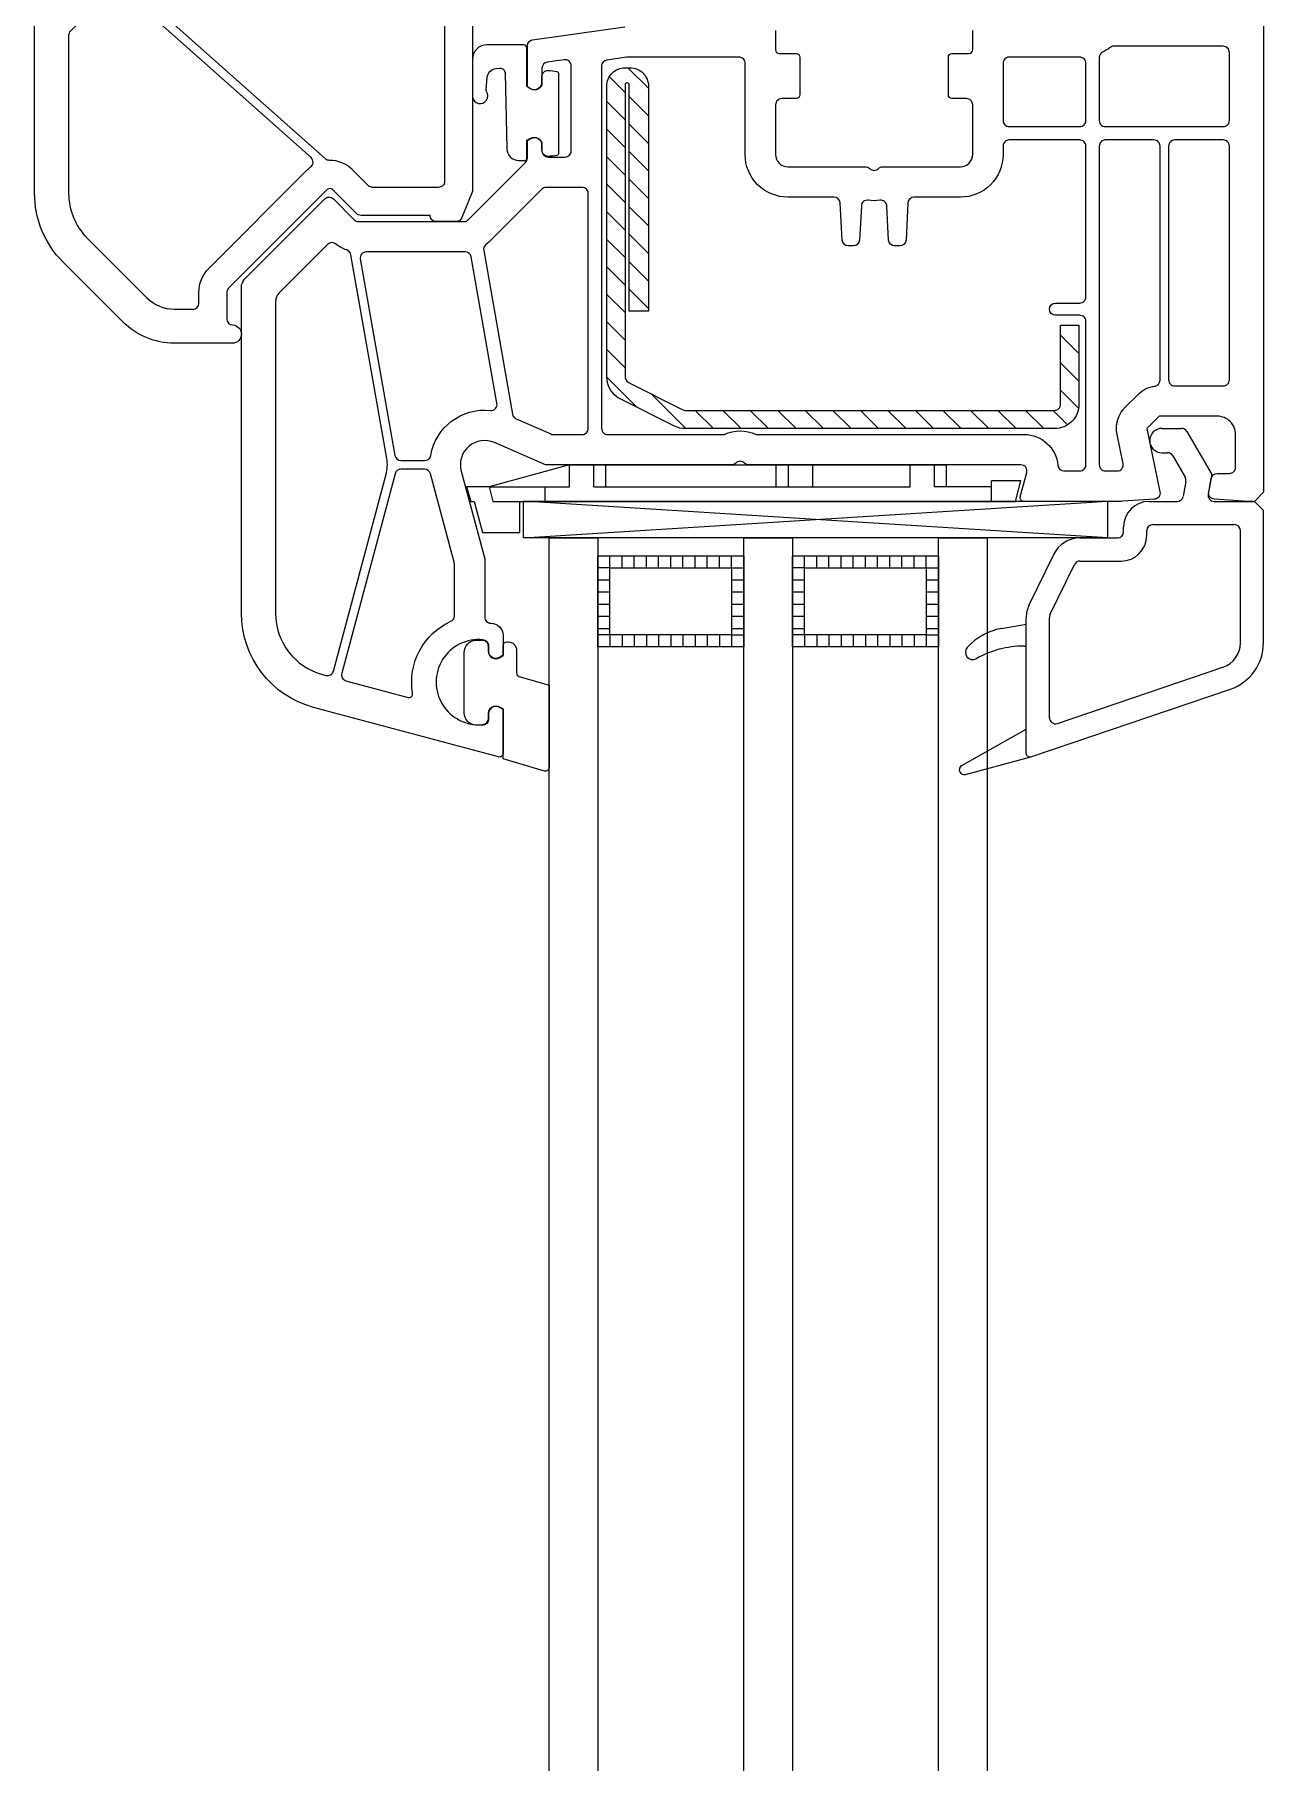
# Model space of a CAD drawing. Header units: millimetres. Extents: x 53645 to 137188, y 78097 to 135533.
# Drawn here: x 62474.1 to 62575.1, y 91470.3 to 91612.3 of the extents above; entities that cross this region are included whole.
import ezdxf

# ---------------------------------------------------------------- set-up
doc = ezdxf.new("R2010")
doc.units = ezdxf.units.MM

# ---------------------------------------------------------------- blocks, each defined once
blk = doc.blocks.new('3432')
at = {"color": 0}
for p, q in [((-16580.23, 6906.02), (-16578.94, 6904.73)), ((-16578.7, 6906.75), (-16577.02, 6905.07)), ((-16578.6, 6904.39), (-16577.02, 6902.81)), ((-16580.44, 6903.97), (-16578.94, 6902.47)), ((-16580.44, 6901.71), (-16578.94, 6900.21)), ((-16578.6, 6902.12), (-16577.02, 6900.54)), ((-16580.44, 6899.44), (-16578.94, 6897.94)), ((-16578.6, 6899.86), (-16577.02, 6898.28)), ((-16580.44, 6897.18), (-16578.94, 6895.68)), ((-16578.6, 6897.6), (-16577.02, 6896.02)), ((-16580.44, 6894.92), (-16578.94, 6893.42)), ((-16578.6, 6895.33), (-16577.02, 6893.76)), ((-16578.6, 6893.07), (-16577.02, 6891.49)), ((-16580.44, 6892.65), (-16578.94, 6891.15)), ((-16580.44, 6890.39), (-16578.94, 6888.89)), ((-16578.6, 6890.81), (-16577.02, 6889.23)), ((-16580.44, 6888.13), (-16578.94, 6886.63)), ((-16578.6, 6888.55), (-16577.02, 6886.97)), ((-16580.44, 6885.87), (-16578.94, 6884.37)), ((-16543.14, 6884.77), (-16541.64, 6883.27)), ((-16541.71, 6885.6), (-16541.64, 6885.53)), ((-16580.44, 6883.6), (-16578.94, 6882.1)), ((-16543.14, 6882.51), (-16541.64, 6881.01)), ((-16580.44, 6881.34), (-16577.96, 6878.86)), ((-16543.14, 6880.25), (-16541.67, 6878.77)), ((-16576.79, 6879.95), (-16573.94, 6877.1)), ((-16573.18, 6878.6), (-16571.68, 6877.1)), ((-16570.91, 6878.6), (-16569.41, 6877.1)), ((-16568.65, 6878.6), (-16567.15, 6877.1)), ((-16566.39, 6878.6), (-16564.89, 6877.1)), ((-16564.13, 6878.6), (-16562.63, 6877.1)), ((-16561.86, 6878.6), (-16560.36, 6877.1)), ((-16559.6, 6878.6), (-16558.1, 6877.1)), ((-16557.34, 6878.6), (-16555.84, 6877.1)), ((-16555.08, 6878.6), (-16553.58, 6877.1)), ((-16552.81, 6878.6), (-16551.31, 6877.1)), ((-16550.55, 6878.6), (-16549.05, 6877.1)), ((-16548.29, 6878.6), (-16546.79, 6877.1)), ((-16546.02, 6878.6), (-16544.52, 6877.1)), ((-16543.76, 6878.6), (-16542.57, 6877.41)), ((-16534.82, 6877.12), (-16533.21, 6877.12)), ((-16532.77, 6876.87), (-16530.72, 6873.32)), ((-16534.82, 6875.12), (-16534.36, 6875.12)), ((-16533.93, 6874.87), (-16532.91, 6873.11)), ((-16583.51, 6874.12), (-16590.11, 6872.32)), ((-16583.51, 6874.12), (-16552.51, 6874.12)), ((-16583.51, 6872.32), (-16583.51, 6874.12)), ((-16581.51, 6872.32), (-16581.51, 6874.12)), ((-16580.51, 6872.32), (-16580.51, 6874.12)), ((-16566.51, 6872.32), (-16566.51, 6874.12)), ((-16565.51, 6872.32), (-16565.51, 6874.12)), ((-16563.51, 6872.32), (-16563.51, 6874.12)), ((-16555.51, 6872.32), (-16555.51, 6874.12)), ((-16553.51, 6872.32), (-16553.51, 6874.12)), ((-16552.51, 6872.32), (-16552.51, 6874.12)), ((-16530.72, 6873.32), (-16531.01, 6871.71)), ((-16591.96, 6872.32), (-16591.62, 6871.12)), ((-16590.09, 6872.32), (-16591.96, 6872.32)), ((-16590.11, 6872.32), (-16583.51, 6872.32)), ((-16590.11, 6872.32), (-16589.82, 6871.12)), ((-16589.82, 6872.32), (-16583.51, 6872.32)), ((-16585.51, 6871.12), (-16585.51, 6872.32)), ((-16581.51, 6872.32), (-16555.51, 6872.32)), ((-16581.51, 6872.32), (-16580.91, 6872.32)), ((-16548.81, 6872.32), (-16553.51, 6872.32)), ((-16546.41, 6872.82), (-16548.81, 6872.82)), ((-16548.81, 6871.12), (-16548.81, 6872.82)), ((-16546.86, 6871.12), (-16546.41, 6872.82)), ((-16532.85, 6872.77), (-16533.07, 6871.54)), ((-16591.62, 6871.12), (-16591.33, 6871.12)), ((-16591.33, 6871.12), (-16590.65, 6868.56)), ((-16589.82, 6871.12), (-16546.86, 6871.12)), ((-16587.6, 6868.56), (-16587.6, 6871.12)), ((-16587.3, 6868.14), (-16539.29, 6871.13)), ((-16539.29, 6868.14), (-16587.3, 6871.13)), ((-16559.27, 6871.12), (-16583.47, 6871.12)), ((-16535.87, 6871.12), (-16533.56, 6871.12)), ((-16530.52, 6871.12), (-16527.22, 6871.12)), ((-16526.47, 6870.37), (-16527.22, 6871.12)), ((-16526.47, 6859.49), (-16526.47, 6870.37)), ((-16537.97, 6868.62), (-16537.97, 6869.02)), ((-16535.57, 6869.22), (-16528.87, 6869.22)), ((-16590.65, 6868.56), (-16587.6, 6868.56)), ((-16541.56, 6868.12), (-16538.47, 6868.12)), ((-16536.07, 6868.32), (-16536.07, 6868.72)), ((-16528.37, 6859.4), (-16528.37, 6868.72)), ((-16580.19, 6865.66), (-16580.19, 6866.66)), ((-16579.19, 6865.66), (-16579.19, 6866.66)), ((-16578.19, 6865.66), (-16578.19, 6866.66)), ((-16577.19, 6865.66), (-16577.19, 6866.66)), ((-16576.19, 6865.66), (-16576.19, 6866.66)), ((-16575.19, 6865.66), (-16575.19, 6866.66)), ((-16574.19, 6865.66), (-16574.19, 6866.66)), ((-16573.19, 6865.66), (-16573.19, 6866.66)), ((-16572.19, 6865.66), (-16572.19, 6866.66)), ((-16571.19, 6865.66), (-16571.19, 6866.66)), ((-16570.19, 6865.66), (-16570.19, 6866.66)), ((-16570.19, 6865.66), (-16570.19, 6866.66)), ((-16569.19, 6865.66), (-16569.19, 6866.66)), ((-16564.19, 6865.66), (-16564.19, 6866.66)), ((-16563.19, 6865.66), (-16563.19, 6866.66)), ((-16562.19, 6865.66), (-16562.19, 6866.66)), ((-16561.19, 6865.66), (-16561.19, 6866.66)), ((-16560.19, 6865.66), (-16560.19, 6866.66)), ((-16559.19, 6865.66), (-16559.19, 6866.66)), ((-16558.19, 6865.66), (-16558.19, 6866.66)), ((-16557.19, 6865.66), (-16557.19, 6866.66)), ((-16556.19, 6865.66), (-16556.19, 6866.66)), ((-16555.19, 6865.66), (-16555.19, 6866.66)), ((-16554.19, 6865.66), (-16554.19, 6866.66)), ((-16554.19, 6865.66), (-16554.19, 6866.66)), ((-16553.19, 6865.66), (-16553.19, 6866.66)), ((-16545.73, 6862.62), (-16543.71, 6866.77)), ((-16544.02, 6861.79), (-16542, 6865.94)), ((-16541.56, 6866.22), (-16538.17, 6866.22)), ((-16580.19, 6865.66), (-16581.19, 6865.66)), ((-16580.19, 6864.66), (-16581.19, 6864.66)), ((-16570.19, 6865.66), (-16569.19, 6865.66)), ((-16569.19, 6864.66), (-16570.19, 6864.66)), ((-16564.19, 6865.66), (-16565.19, 6865.66)), ((-16564.19, 6864.66), (-16565.19, 6864.66)), ((-16554.19, 6865.66), (-16553.19, 6865.66)), ((-16553.19, 6864.66), (-16554.19, 6864.66)), ((-16580.19, 6863.66), (-16581.19, 6863.66)), ((-16569.19, 6863.66), (-16570.19, 6863.66)), ((-16564.19, 6863.66), (-16565.19, 6863.66)), ((-16553.19, 6863.66), (-16554.19, 6863.66)), ((-16580.19, 6862.66), (-16581.19, 6862.66)), ((-16569.19, 6862.66), (-16570.19, 6862.66)), ((-16564.19, 6862.66), (-16565.19, 6862.66)), ((-16553.19, 6862.66), (-16554.19, 6862.66)), ((-16580.19, 6861.66), (-16581.19, 6861.66)), ((-16580.19, 6860.66), (-16581.19, 6860.66)), ((-16569.19, 6861.66), (-16570.19, 6861.66)), ((-16569.19, 6860.66), (-16570.19, 6860.66)), ((-16564.19, 6861.66), (-16565.19, 6861.66)), ((-16564.19, 6860.66), (-16565.19, 6860.66)), ((-16553.19, 6861.66), (-16554.19, 6861.66)), ((-16553.19, 6860.66), (-16554.19, 6860.66)), ((-16548, 6860.67), (-16545.97, 6861.03)), ((-16545.97, 6850.42), (-16545.97, 6861.57)), ((-16544.07, 6853.35), (-16544.07, 6861.57)), ((-16580.19, 6860.16), (-16581.19, 6860.16)), ((-16580.19, 6860.16), (-16580.19, 6859.16)), ((-16579.19, 6860.16), (-16579.19, 6859.16)), ((-16578.19, 6860.16), (-16578.19, 6859.16)), ((-16577.19, 6860.16), (-16577.19, 6859.16)), ((-16576.19, 6860.16), (-16576.19, 6859.16)), ((-16575.19, 6860.16), (-16575.19, 6859.16)), ((-16574.19, 6860.16), (-16574.19, 6859.16)), ((-16573.19, 6860.16), (-16573.19, 6859.16)), ((-16572.19, 6860.16), (-16572.19, 6859.16)), ((-16571.19, 6860.16), (-16571.19, 6859.16)), ((-16570.19, 6860.16), (-16570.19, 6859.16)), ((-16570.19, 6860.16), (-16570.19, 6859.16)), ((-16570.19, 6860.16), (-16569.19, 6860.16)), ((-16569.19, 6860.16), (-16569.19, 6859.16)), ((-16564.19, 6860.16), (-16565.19, 6860.16)), ((-16564.19, 6860.16), (-16564.19, 6859.16)), ((-16563.19, 6860.16), (-16563.19, 6859.16)), ((-16562.19, 6860.16), (-16562.19, 6859.16)), ((-16561.19, 6860.16), (-16561.19, 6859.16)), ((-16560.19, 6860.16), (-16560.19, 6859.16)), ((-16559.19, 6860.16), (-16559.19, 6859.16)), ((-16558.19, 6860.16), (-16558.19, 6859.16)), ((-16557.19, 6860.16), (-16557.19, 6859.16)), ((-16556.19, 6860.16), (-16556.19, 6859.16)), ((-16555.19, 6860.16), (-16555.19, 6859.16)), ((-16554.19, 6860.16), (-16554.19, 6859.16)), ((-16554.19, 6860.16), (-16554.19, 6859.16)), ((-16554.19, 6860.16), (-16553.19, 6860.16)), ((-16553.19, 6860.16), (-16553.19, 6859.16)), ((-16546.15, 6859.23), (-16545.97, 6859.23)), ((-16543.41, 6852.88), (-16529.8, 6857.5)), ((-16545.58, 6850.14), (-16529.19, 6855.7)), ((-16551.27, 6849.43), (-16545.97, 6852.42)), ((-16550.97, 6848.69), (-16545.6, 6850.13)), ((-16545.67, 6850.12), (-16545.67, 6850.12))]:
    blk.add_line(p, q, dxfattribs=at)
for points in [[(-16591.47, 6911.62), (-16591.47, 6896.72, -0.095415), (-16591.51, 6896.53), (-16592.35, 6894.44, -0.306678), (-16592.81, 6894.12), (-16594.47, 6894.12, -0.414214), (-16594.97, 6894.62), (-16600.64, 6894.62, -0.198912), (-16601, 6894.77), (-16602.98, 6896.75, 0.414214), (-16603.41, 6896.75), (-16611.53, 6888.63, 0.198912), (-16611.67, 6888.28), (-16611.67, 6886.12, 0.402551), (-16611.19, 6885.62, -0.980206), (-16611.22, 6884.12), (-16615.99, 6884.12, -0.198912), (-16620.23, 6885.88), (-16625.13, 6890.78, -0.198912), (-16627.47, 6896.44), (-16627.47, 6969.81, -0.198912)], [(-16566.57, 6909.82), (-16566.57, 6908.22, 0.414214), (-16566.27, 6907.92), (-16564.87, 6907.92, -0.414214), (-16564.57, 6907.62), (-16564.57, 6904.52, -0.414214), (-16564.87, 6904.22), (-16566.07, 6904.22, 0.414214), (-16566.57, 6903.72), (-16566.57, 6899.62, 0.414214), (-16565.57, 6898.62), (-16559.19, 6898.62, -0.201513), (-16558.83, 6898.47, 0.420084), (-16558.12, 6898.47, -0.201513), (-16557.76, 6898.62), (-16551.37, 6898.62, 0.414214), (-16550.37, 6899.62), (-16550.37, 6903.72, 0.414214), (-16550.87, 6904.22), (-16552.07, 6904.22, -0.414214), (-16552.37, 6904.52), (-16552.37, 6907.62, -0.414214), (-16552.07, 6907.92), (-16550.67, 6907.92, 0.414214), (-16550.37, 6908.22), (-16550.37, 6909.82, -0.414214)], [(-16526.47, 6927.12), (-16526.47, 6871.87), (-16527.22, 6871.12), (-16527.72, 6871.12), (-16530.51, 6871.31, -0.446275), (-16530.97, 6871.89), (-16530.77, 6873.01, -0.36397), (-16530.28, 6873.42), (-16529.27, 6873.42, 0.414214), (-16528.77, 6873.92), (-16528.77, 6876.62, 0.414214), (-16530.27, 6878.12), (-16535.05, 6878.12), (-16536.05, 6877.12), (-16534.98, 6871.9, -0.454146), (-16535.44, 6871.3), (-16538.06, 6871.13, -0.016582), (-16538.26, 6871.12), (-16546.17, 6871.12, -0.493145), (-16546.46, 6871.5), (-16545.93, 6873.49, 0.493145), (-16546.41, 6874.12), (-16568.76, 6874.12, -0.201513), (-16569.12, 6874.27, 0.420084), (-16569.83, 6874.27, -0.201513), (-16570.19, 6874.12), (-16585.47, 6874.12), (-16589.67, 6875.96, 0.628383), (-16592.41, 6873.6), (-16590.47, 6866.39), (-16590.47, 6861.62, 0.414214), (-16589.97, 6861.12, -0.414214), (-16588.97, 6860.12), (-16588.97, 6858.48), (-16589.27, 6858.3, -0.57735), (-16590.17, 6858.82), (-16590.17, 6859.26, 0.38517), (-16590.62, 6859.75, 1.105542), (-16590.62, 6852.79, 0.38517), (-16590.17, 6853.29), (-16590.17, 6853.72, -0.57735), (-16589.27, 6854.24), (-16588.97, 6854.07), (-16588.97, 6850.42, -0.493145), (-16589.35, 6850.13), (-16604.54, 6854.2, -0.339454), (-16610.47, 6861.93), (-16610.47, 6888.71, -0.198912), (-16610.18, 6889.41), (-16603.62, 6895.98, -0.414214), (-16602.91, 6895.98), (-16601.21, 6894.27, 0.198912), (-16600.85, 6894.12), (-16592.18, 6894.12, 0.198912), (-16591.83, 6894.27), (-16587.12, 6898.98, 0.198912), (-16586.97, 6899.33), (-16586.97, 6900.77), (-16586.67, 6900.94, -0.57735), (-16585.77, 6900.42), (-16585.77, 6899.92, 0.414214), (-16585.27, 6899.42), (-16583.87, 6899.42, 0.414214), (-16583.37, 6899.92), (-16583.37, 6906.91, 0.455633), (-16583.94, 6907.41), (-16585.34, 6907.21, 0.373972), (-16585.77, 6906.71), (-16585.77, 6905.52, -0.57735), (-16586.67, 6905), (-16586.97, 6905.18), (-16586.97, 6908.56, -0.373885), (-16586.54, 6909.06), (-16578.97, 6910.12)]]:
    blk.add_lwpolyline(points, format="xyb", dxfattribs=at)
for points in [[(-16620.57, 6913.46, 0.397391), (-16620.84, 6913.46), (-16624.53, 6909.77, 0.198912), (-16624.67, 6909.42), (-16624.67, 6896.44, 0.198912), (-16623.15, 6892.76), (-16618.25, 6887.86, 0.198912), (-16615.99, 6886.92), (-16614.47, 6886.92, 0.414214), (-16613.97, 6887.42), (-16613.97, 6888.28, -0.198912), (-16613.15, 6890.26), (-16605.03, 6898.38, -0.032912), (-16604.78, 6898.6, 0.470834), (-16604.75, 6899.37)], [(-16603.57, 6899.27), (-16619.41, 6913.37, -0.689277), (-16619.28, 6913.72), (-16594.27, 6913.72, -0.414214), (-16593.77, 6913.22), (-16593.77, 6897.42, -0.414214), (-16594.27, 6896.92), (-16599.69, 6896.92, -0.198912), (-16600.05, 6897.07), (-16601.36, 6898.38, 0.202838), (-16603.23, 6899.14, -0.187842)], [(-16585.8, 6905.55, -0.57735), (-16586.7, 6905.03), (-16587, 6905.2), (-16587, 6908.34, 0.414214), (-16587.3, 6908.64), (-16590.28, 6908.64, 0.414214), (-16591.48, 6907.44), (-16591.48, 6904.35, 1.241435), (-16590.32, 6904.8, -0.169782), (-16590.36, 6904.99), (-16590.28, 6905.96, -0.363714), (-16589.55, 6906.68), (-16589.23, 6906.71, -0.433601), (-16588.8, 6906.32), (-16588.66, 6900.11, 0.407864), (-16587.66, 6899.13), (-16587.2, 6899.13, 0.414214), (-16587, 6899.33), (-16587, 6900.8), (-16586.7, 6900.97, -0.57735), (-16585.8, 6900.45), (-16585.8, 6900, 0.414214), (-16585.3, 6899.5, 0.054959), (-16584.53, 6899.58, 0.351258), (-16584.38, 6899.78), (-16584.38, 6906.22, 0.351258), (-16584.53, 6906.42, 0.054959), (-16585.3, 6906.5, 0.414214), (-16585.8, 6906)], [(-16541.07, 6900.32, 0.414214), (-16541.57, 6900.82), (-16547.37, 6900.82, 0.414214), (-16547.87, 6900.32), (-16547.87, 6899.62, -0.414214), (-16551.37, 6896.12), (-16555.19, 6896.12, 0.39896), (-16555.69, 6895.65), (-16555.85, 6892.6, -0.39896), (-16556.35, 6892.12), (-16556.78, 6892.12, -0.39896), (-16557.28, 6892.6), (-16557.42, 6895.39, 0.442836), (-16558, 6895.86, -0.074681), (-16558.95, 6895.86, 0.442836), (-16559.52, 6895.39), (-16559.67, 6892.6, -0.39896), (-16560.17, 6892.12), (-16560.6, 6892.12, -0.39896), (-16561.1, 6892.6), (-16561.26, 6895.65, 0.39896), (-16561.76, 6896.12), (-16565.57, 6896.12, -0.414214), (-16569.07, 6899.62), (-16569.07, 6907.12, 0.414214), (-16569.57, 6907.62), (-16578.76, 6907.62, 0.034844), (-16578.83, 6907.62), (-16580.44, 6907.39, 0.373972), (-16580.87, 6906.9), (-16580.87, 6877.12, 0.414214), (-16580.37, 6876.62), (-16570.78, 6876.62, -0.229416), (-16568.17, 6876.62), (-16546.15, 6876.62, -0.387795), (-16543.36, 6874.08, 0.387795), (-16542.87, 6873.62), (-16541.57, 6873.62, 0.414214), (-16541.07, 6874.12), (-16541.07, 6885.92, 0.414214), (-16541.57, 6886.42), (-16543.57, 6886.42, -1), (-16543.57, 6887.42), (-16541.57, 6887.42, 0.414214), (-16541.07, 6887.92)], [(-16541.07, 6907.12, 0.414214), (-16541.57, 6907.62), (-16547.37, 6907.62, 0.414214), (-16547.87, 6907.12), (-16547.87, 6902.42, 0.414214), (-16547.37, 6901.92), (-16541.57, 6901.92, 0.414214), (-16541.07, 6902.42)], [(-16529.27, 6908.02, 0.414214), (-16529.77, 6908.52), (-16538.77, 6908.52, 0.162278), (-16539.07, 6908.42, -0.045769), (-16539.7, 6908.04, 0.284915), (-16539.97, 6907.59), (-16539.97, 6902.42, 0.414214), (-16539.47, 6901.92), (-16529.77, 6901.92, 0.414214), (-16529.27, 6902.42)], [(-16543.64, 6877.1), (-16573.97, 6877.1, -0.116434), (-16574.87, 6877.31), (-16579.34, 6879.55, -0.284079), (-16580.44, 6881.34), (-16580.44, 6905.25, -0.414214), (-16578.94, 6906.75), (-16578.52, 6906.75, -0.414214), (-16577.02, 6905.25), (-16577.02, 6886.75), (-16578.6, 6886.75), (-16578.6, 6905.34, 0.940252), (-16578.94, 6905.36), (-16578.94, 6881.46, 0.228035), (-16578.67, 6880.89), (-16574.2, 6878.65, 0.116434), (-16573.97, 6878.6), (-16543.64, 6878.6, 0.414214), (-16543.14, 6879.1), (-16543.14, 6885.6), (-16541.64, 6885.6), (-16541.64, 6879.1, -0.414214)], [(-16534.97, 6900.32, 0.414214), (-16535.47, 6900.82), (-16539.47, 6900.82, 0.414214), (-16539.97, 6900.32), (-16539.97, 6874.12, 0.414214), (-16539.47, 6873.62), (-16538.5, 6873.62, 0.4743), (-16538.01, 6874.22), (-16538.5, 6876.62, -0.251647), (-16537.81, 6878.89), (-16536.81, 6879.89, -0.161969), (-16535.4, 6880.6, 0.372896), (-16534.97, 6881.09)], [(-16529.27, 6900.32, 0.414214), (-16529.77, 6900.82), (-16533.77, 6900.82, 0.414214), (-16534.27, 6900.32), (-16534.27, 6881.12, 0.414214), (-16533.77, 6880.62), (-16529.77, 6880.62, 0.414214), (-16529.27, 6881.12)], [(-16581.97, 6896.42, 0.414214), (-16582.47, 6896.92), (-16585.43, 6896.92, 0.198912), (-16585.78, 6896.78), (-16590.06, 6892.5, -0.034736), (-16590.37, 6892.23, 0.28183), (-16590.56, 6891.74), (-16588.19, 6878.28, 0.251284), (-16587.9, 6877.91), (-16585.05, 6876.66, 0.103244), (-16584.85, 6876.62), (-16582.47, 6876.62, 0.414214), (-16581.97, 6877.12)], [(-16601.47, 6891.39, 0.274835), (-16601.81, 6891.78, -0.088112), (-16602.73, 6892.28, 0.382222), (-16603.39, 6892.24), (-16607.38, 6888.26, 0.198912), (-16607.67, 6887.55), (-16607.67, 6861.93, 0.339454), (-16603.82, 6856.91), (-16603.52, 6856.83, 0.414214), (-16602.91, 6857.18), (-16598.58, 6873.35, 0.109518), (-16598.52, 6874.64)], [(-16591.59, 6891.21, 0.36397), (-16592.08, 6891.62), (-16600.21, 6891.62, 0.466308), (-16600.7, 6891.04), (-16597.85, 6874.89, 0.36397), (-16597.36, 6874.47), (-16595.4, 6874.47, 0.365019), (-16594.91, 6874.89, -0.394481), (-16590.01, 6878.6, 0.498043), (-16589.47, 6879.18)], [(-16592.97, 6866, 0.065543), (-16592.99, 6866.13), (-16594.94, 6873.4, 0.339454), (-16595.42, 6873.77), (-16597.35, 6873.77, 0.339454), (-16597.84, 6873.4), (-16602.23, 6857, 0.414214), (-16601.88, 6856.39), (-16596.77, 6855.02, 0.546119), (-16596.4, 6855.36, -0.339137), (-16593.26, 6861.27, 0.293253), (-16592.97, 6861.73)], [(-16587.86, 6857.04, 0.349418), (-16587.63, 6856.74), (-16585.19, 6856.01), (-16585.19, 6849.25, -0.502334), (-16585.57, 6848.96), (-16588.96, 6849.98), (-16588.96, 6854.03), (-16589.26, 6854.2, 0.57735), (-16590.16, 6853.68), (-16590.16, 6853.23, -0.414214), (-16590.66, 6852.73), (-16590.96, 6852.73), (-16591.24, 6852.74, -0.390947), (-16592.16, 6853.74), (-16592.16, 6858.72, -0.390947), (-16591.24, 6859.72, -0.020024), (-16590.96, 6859.73), (-16590.66, 6859.73, -0.414214), (-16590.16, 6859.23), (-16590.16, 6858.78, 0.57735), (-16589.26, 6858.26), (-16588.96, 6858.43), (-16588.96, 6859.28, -0.414214), (-16588.66, 6859.58), (-16588.56, 6859.58, -0.414214), (-16587.86, 6858.88)]]:
    blk.add_lwpolyline(points, format="xyb", close=True, dxfattribs=at)
for points in [[(-16585.29, 6868.14), (-16587.3, 6868.14), (-16587.3, 6871.13), (-16539.29, 6871.13), (-16539.29, 6868.14)], [(-16585.19, 6230.12), (-16585.19, 6868.14), (-16581.19, 6868.14), (-16581.19, 6230.12)], [(-16569.19, 6230.12), (-16569.19, 6868.14), (-16565.19, 6868.14), (-16565.19, 6230.12)], [(-16553.19, 6230.12), (-16553.19, 6868.14), (-16549.19, 6868.14), (-16549.19, 6230.12)], [(-16569.19, 6866.66), (-16569.19, 6859.16), (-16581.19, 6859.16), (-16581.19, 6866.66)], [(-16553.19, 6866.66), (-16553.19, 6859.16), (-16565.19, 6859.16), (-16565.19, 6866.66)], [(-16570.19, 6865.66), (-16570.19, 6860.16), (-16580.19, 6860.16), (-16580.19, 6865.66)], [(-16554.19, 6865.66), (-16554.19, 6860.16), (-16564.19, 6860.16), (-16564.19, 6865.66)]]:
    blk.add_lwpolyline(points, close=True, dxfattribs=at)
for centre, radius, start, end in [((-16534.82, 6876.12), 1, 90, 270), ((-16533.21, 6876.62), 0.5, 30, 90), ((-16534.36, 6874.62), 0.5, 30, 90), ((-16533.34, 6872.86), 0.5, 350, 30), ((-16530.52, 6871.62), 0.5, 170, 270), ((-16535.87, 6869.02), 2.1, 90, 180), ((-16533.56, 6871.62), 0.5, 270, 350), ((-16535.57, 6868.72), 0.5, 90, 180), ((-16528.87, 6868.72), 0.5, 0, 90), ((-16541.56, 6865.72), 2.4, 90, 154.0795), ((-16538.47, 6868.62), 0.5, 270, 0), ((-16538.17, 6868.32), 2.1, 270, 0), ((-16541.56, 6865.72), 0.5, 90, 154.0795), ((-16543.57, 6861.57), 2.4, 154.0795, 180), ((-16543.57, 6861.57), 0.5, 154.0795, 180), ((-16547.13, 6855.75), 5, 100, 137.514), ((-16550.37, 6858.72), 0.6, 137.514, 299.42), ((-16546.15, 6851.23), 8, 90, 119.42), ((-16530.47, 6859.49), 2.1, 288.7481, 0), ((-16530.47, 6859.49), 4, 288.7481, 0), ((-16543.57, 6853.35), 0.5, 180, 288.7481), ((-16545.67, 6850.42), 0.3, 180, 288.7481), ((-16551.07, 6849.08), 0.4, 119.4867, 285)]:
    blk.add_arc(centre, radius, start, end, dxfattribs=at)

msp = doc.modelspace()

# ---------------------------------------------------------------- block references
msp.add_blockref('3432', (79101.57, 84702.83))

doc.saveas('drawing.dxf')
